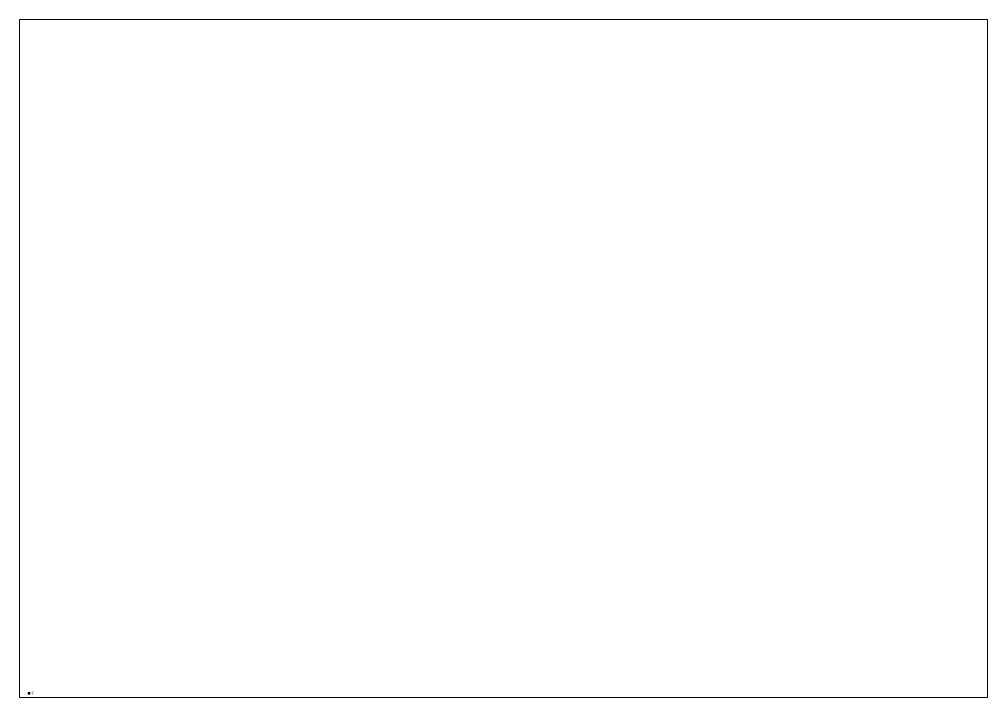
# Paper-space layout 'Présentation1' of a CAD drawing. Header units: metres. Extents: x 29 to 262, y 20 to 183.
# The model-space entities are those that its viewports show. They can reach past a viewport. Long polylines and large blocks are cut down to what shows.
import ezdxf

# ---------------------------------------------------------------- set-up
doc = ezdxf.new("R2010")
doc.units = ezdxf.units.M
doc.header["$LTSCALE"] = 2
doc.linetypes.add('Socle_Continu', pattern=[2.5, 2.5, 0])
doc.layers.get('0').update_dxf_attribs({"lineweight": 30})
doc.layers.add('SIGNV_SCS', color=20, linetype='Socle_Continu', lineweight=13)
doc.styles.get("Standard").update_dxf_attribs({"font": 'arial.ttf'})

msp = doc.modelspace()

# ---------------------------------------------------------------- linework, layer by layer
at = {"layer": 'SIGNV_SCS', "linetype": 'Socle_Continu', "flags": 128}
msp.add_lwpolyline([(-0.33, 0.05), (-0.33, 0.71), (0.33, 0.71), (0.33, 0.05)], close=True, dxfattribs=at)
msp.add_lwpolyline([(-0.12, 0.26), (-0.01, 0.44), (0.01, 0.4), (0.11, 0.5), (0.01, 0.31), (-0.02, 0.36), (-0.12, 0.26)], dxfattribs=at)
at = {"layer": 'SIGNV_SCS', "linetype": 'Socle_Continu'}
msp.add_circle((0, 0), 0.05, dxfattribs=at)

# ---------------------------------------------------------------- texts
at = {"layer": 'SIGNV_SCS', "linetype": 'Socle_Continu', "flags": 9}
for tag, p, s in [('CALQUE', (1, 0.33), 'SIGNV_SCS'), ('PCRS', (1, 0), 'AffleurantSymbole'), ('ID', (1, 1.3), 'HP_0575'), ('NATURE', (1, 0.97), 'Panneau à message variable'), ('FAMILLE', (1, 0.65), 'Signalisation verticale')]:
    msp.add_attdef(tag, p, s, height=0.2, dxfattribs=at)

psp = doc.layouts.new('Présentation1')

# ---------------------------------------------------------------- viewports
at = {"layer": '0'}
psp.add_viewport(center=(145.35, 101.77), size=(232.56, 162.8309), view_center_point=(210, 148.5), view_height=299.995, dxfattribs=at)

doc.saveas('drawing.dxf')
